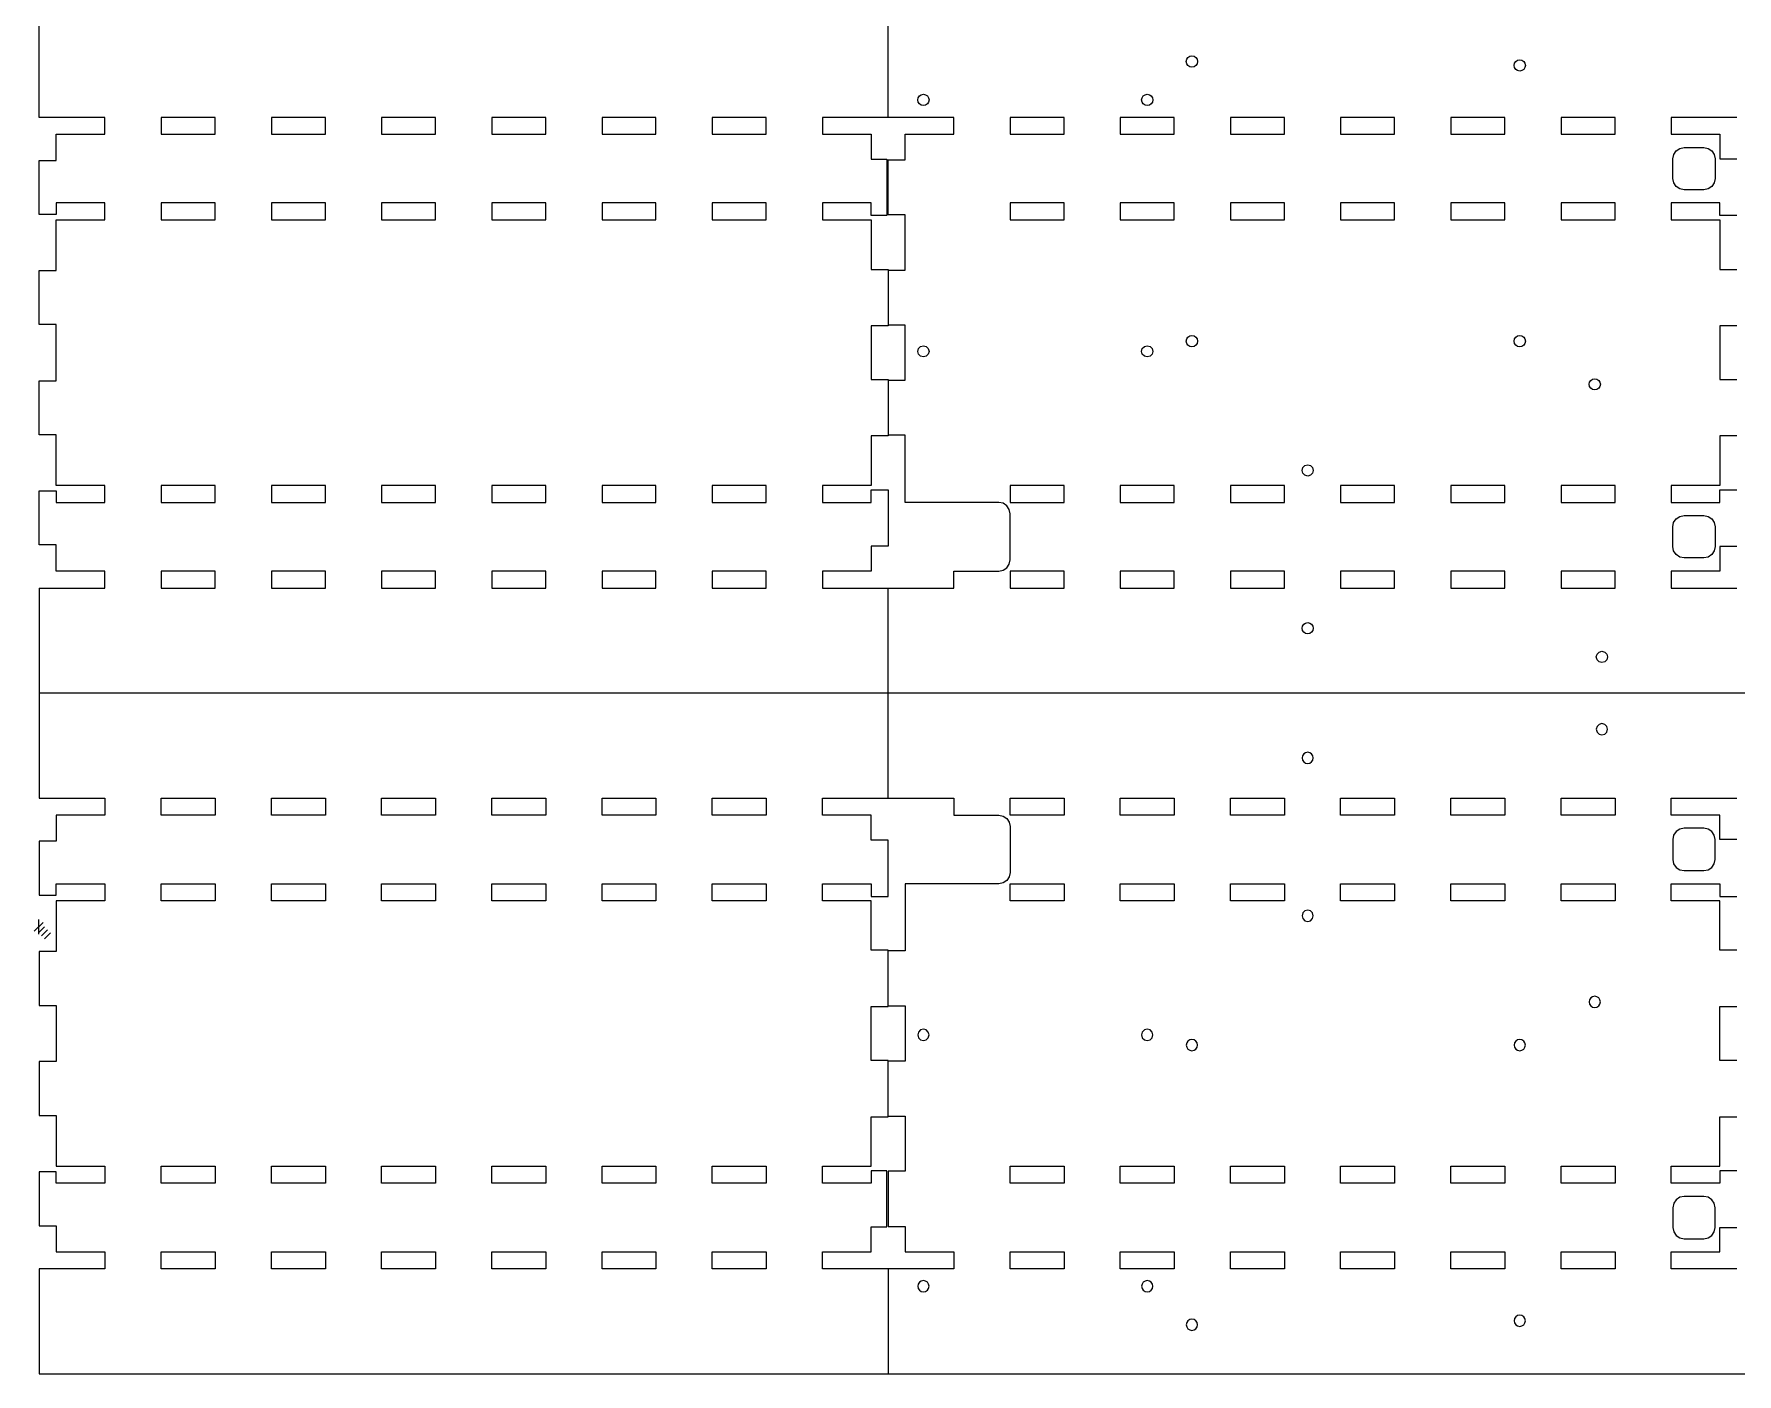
# Model space of a CAD drawing. Extents: x -1 to 935, y 218 to 700.
# Drawn here: x -0.8 to 300.5, y 217.9 to 455 of the extents above; entities that cross this region are included whole.
import ezdxf

# ---------------------------------------------------------------- set-up
doc = ezdxf.new("R2010")
doc.units = 0

msp = doc.modelspace()

# ---------------------------------------------------------------- linework, layer by layer
at = {"layer": 'Layer 1'}
for p, q in [((0, 298.323), (0, 295.677)), ((0.793749, 297.794), (-0.793749, 296.206)), ((1.05833, 297), (0, 295.94167)), ((1.5875, 296.471), (0.52917, 295.41267)), ((2.11666, 295.942), (1.05833, 294.88367))]:
    msp.add_line(p, q, dxfattribs=at)
at = {"layer": 'LAYER_1'}
for p, q in [((0.132353, 440.267), (0.132353, 477.468)), ((150.332, 440.266), (150.332, 477.468)), ((203.094, 450.155), (203.172625, 450.544547)), ((203.172625, 449.765875), (203.094, 450.155)), ((203.172625, 450.544547), (203.387, 450.862375)), ((203.387, 449.448), (203.172625, 449.765875)), ((203.387, 450.862375), (203.704875, 451.076516)), ((203.704875, 449.233625), (203.387, 449.448)), ((203.704875, 451.076516), (204.094, 451.155)), ((204.094, 449.155), (203.704875, 449.233625)), ((204.094, 451.155), (204.483547, 451.076516)), ((204.483547, 449.233625), (204.094, 449.155)), ((204.483547, 451.076516), (204.801375, 450.862375)), ((204.801375, 449.448), (204.483547, 449.233625)), ((204.801375, 450.862375), (205.015516, 450.544547)), ((205.015516, 449.765875), (204.801375, 449.448)), ((205.015516, 450.544547), (205.094, 450.155)), ((205.094, 450.155), (205.015516, 449.765875)), ((261.09, 449.455), (261.168625, 449.844547)), ((261.168625, 449.065875), (261.09, 449.455)), ((261.168625, 449.844547), (261.383, 450.162375)), ((261.383, 448.748), (261.168625, 449.065875)), ((261.383, 450.162375), (261.700875, 450.376516)), ((261.700875, 450.376516), (262.09, 450.455)), ((262.09, 450.455), (262.479125, 450.376516)), ((262.479125, 450.376516), (262.797, 450.162375)), ((262.797, 450.162375), (263.011375, 449.844547)), ((263.011375, 449.065875), (262.797, 448.748)), ((263.011375, 449.844547), (263.09, 449.455)), ((263.09, 449.455), (263.011375, 449.065875)), ((261.700875, 448.533625), (261.383, 448.748)), ((262.09, 448.455), (261.700875, 448.533625)), ((262.479125, 448.533625), (262.09, 448.455)), ((262.797, 448.748), (262.479125, 448.533625)), ((155.581, 443.356), (155.659141, 443.743859)), ((155.659141, 442.967578), (155.581, 443.356)), ((155.659141, 443.743859), (155.872375, 444.061125)), ((155.872375, 442.650125), (155.659141, 442.967578)), ((155.872375, 444.061125), (156.188922, 444.275828)), ((156.188922, 444.275828), (156.577, 444.356)), ((156.577, 444.356), (156.965078, 444.275828)), ((156.965078, 444.275828), (157.281625, 444.061125)), ((157.281625, 444.061125), (157.494859, 443.743859)), ((157.494859, 442.967578), (157.281625, 442.650125)), ((157.494859, 443.743859), (157.573, 443.356)), ((157.573, 443.356), (157.494859, 442.967578)), ((195.181, 443.356), (195.259141, 443.743859)), ((195.259141, 442.967578), (195.181, 443.356)), ((195.259141, 443.743859), (195.472375, 444.061125)), ((195.472375, 442.650125), (195.259141, 442.967578)), ((195.472375, 444.061125), (195.788922, 444.275828)), ((195.788922, 444.275828), (196.177, 444.356)), ((196.177, 444.356), (196.565078, 444.275828)), ((196.565078, 444.275828), (196.881625, 444.061125)), ((196.881625, 444.061125), (197.094859, 443.743859)), ((197.094859, 442.967578), (196.881625, 442.650125)), ((197.094859, 443.743859), (197.173, 443.356)), ((197.173, 443.356), (197.094859, 442.967578)), ((11.7573, 440.267), (0.132353, 440.267)), ((11.7573, 437.267), (11.7573, 440.267)), ((21.7073, 440.267), (21.7073, 437.267)), ((31.2573, 440.267), (21.7073, 440.267)), ((21.7073, 440.267), (21.7073, 440.267)), ((31.2573, 437.267), (31.2573, 440.267)), ((41.2073, 440.267), (41.2073, 437.267)), ((50.7572, 440.267), (41.2073, 440.267)), ((41.2073, 440.267), (41.2073, 440.267)), ((50.7572, 437.267), (50.7572, 440.267)), ((70.2572, 440.267), (60.7072, 440.267)), ((60.7072, 440.267), (60.7072, 437.267)), ((70.2572, 437.267), (70.2572, 440.267)), ((89.7571, 440.267), (80.2072, 440.267)), ((80.2072, 440.267), (80.2072, 437.267)), ((89.7571, 437.267), (89.7571, 440.267)), ((109.257, 440.267), (99.7071, 440.267)), ((99.7071, 440.267), (99.7071, 437.267)), ((109.257, 437.267), (109.257, 440.267)), ((128.757, 440.267), (119.207, 440.267)), ((119.207, 440.267), (119.207, 437.267)), ((128.757, 437.267), (128.757, 440.267)), ((161.957, 440.266), (138.707, 440.267)), ((138.707, 440.267), (138.707, 437.267)), ((156.188922, 442.435609), (155.872375, 442.650125)), ((156.577, 442.356), (156.188922, 442.435609)), ((156.965078, 442.435609), (156.577, 442.356)), ((157.281625, 442.650125), (156.965078, 442.435609)), ((161.957, 437.266), (161.957, 440.266)), ((181.457, 440.266), (171.907, 440.266)), ((171.907, 440.266), (171.907, 437.266)), ((181.457, 437.266), (181.457, 440.266)), ((200.957, 440.266), (191.407, 440.266)), ((191.407, 440.266), (191.407, 437.266)), ((195.788922, 442.435609), (195.472375, 442.650125)), ((196.177, 442.356), (195.788922, 442.435609)), ((196.565078, 442.435609), (196.177, 442.356)), ((196.881625, 442.650125), (196.565078, 442.435609)), ((200.957, 437.266), (200.957, 440.266)), ((220.457, 440.266), (210.907, 440.266)), ((210.907, 440.266), (210.907, 437.266)), ((220.457, 437.266), (220.457, 440.266)), ((230.407, 440.266), (230.407, 437.266)), ((239.957, 440.266), (230.407, 440.266)), ((230.407, 440.266), (230.407, 440.266)), ((239.957, 437.266), (239.957, 440.266)), ((249.907, 440.266), (249.907, 437.266)), ((259.457, 440.266), (249.907, 440.266)), ((249.907, 440.266), (249.907, 440.266)), ((259.457, 437.266), (259.457, 440.266)), ((278.957, 440.266), (269.407, 440.266)), ((269.407, 440.266), (269.407, 437.266)), ((278.957, 437.266), (278.957, 440.266)), ((300.531, 440.266), (288.907, 440.266)), ((288.907, 440.266), (288.907, 437.266)), ((3.13234, 432.642), (3.13234, 437.267)), ((3.13234, 437.267), (11.7573, 437.267)), ((21.7073, 437.267), (31.2573, 437.267)), ((41.2073, 437.267), (50.7572, 437.267)), ((60.7072, 437.267), (70.2572, 437.267)), ((60.7072, 437.267), (60.7072, 437.267)), ((80.2072, 437.267), (89.7571, 437.267)), ((89.7571, 437.267), (89.7571, 437.267)), ((99.7071, 437.267), (109.257, 437.267)), ((109.257, 437.267), (109.257, 437.267)), ((119.207, 437.267), (128.757, 437.267)), ((119.207, 437.267), (119.207, 437.267)), ((138.707, 437.267), (147.332, 437.267)), ((147.332, 437.267), (147.332, 432.842)), ((153.332, 432.741), (153.332, 437.266)), ((153.332, 437.266), (161.957, 437.266)), ((171.907, 437.266), (181.457, 437.266)), ((181.457, 437.266), (181.457, 437.266)), ((191.407, 437.266), (200.957, 437.266)), ((200.957, 437.266), (200.957, 437.266)), ((210.907, 437.266), (220.457, 437.266)), ((220.457, 437.266), (220.457, 437.266)), ((230.407, 437.266), (239.957, 437.266)), ((249.907, 437.266), (259.457, 437.266)), ((269.407, 437.266), (278.957, 437.266)), ((278.957, 437.266), (278.957, 437.266)), ((288.907, 437.266), (297.531, 437.266)), ((297.531, 437.266), (297.531, 432.941)), ((289.339094, 433.719672), (289.7675, 434.355375)), ((289.7675, 434.355375), (290.402906, 434.783891)), ((290.402906, 434.783891), (291.181, 434.941)), ((291.181, 434.941), (294.681, 434.941)), ((294.681, 434.941), (295.459672, 434.783891)), ((295.459672, 434.783891), (296.095375, 434.355375)), ((296.095375, 434.355375), (296.523891, 433.719672)), ((0.132353, 423.092), (0.132353, 432.642)), ((0.132353, 432.642), (3.13234, 432.642)), ((147.332, 432.842), (150.132, 432.842)), ((150.132, 432.842), (150.132, 422.892)), ((150.332, 422.991), (150.332, 432.741)), ((150.332, 432.741), (153.332, 432.741)), ((289.182, 432.941), (289.339094, 433.719672)), ((289.182, 429.441), (289.182, 432.941)), ((296.523891, 433.719672), (296.681, 432.941)), ((296.681, 432.941), (296.681, 429.441)), ((297.531, 432.941), (300.531, 432.941)), ((289.339094, 428.66275), (289.182, 429.441)), ((289.7675, 428.027), (289.339094, 428.66275)), ((290.402906, 427.59825), (289.7675, 428.027)), ((296.095375, 428.027), (295.459672, 427.59825)), ((296.523891, 428.66275), (296.095375, 428.027)), ((296.681, 429.441), (296.523891, 428.66275)), ((11.7573, 425.117), (3.13234, 425.117)), ((3.13234, 425.117), (3.13234, 423.092)), ((11.7573, 422.117), (11.7573, 425.117)), ((31.2573, 425.117), (21.7073, 425.117)), ((21.7073, 425.117), (21.7073, 422.117)), ((31.2573, 422.117), (31.2573, 425.117)), ((41.2073, 425.117), (41.2073, 422.117)), ((50.7572, 425.117), (41.2073, 425.117)), ((41.2073, 425.117), (41.2073, 425.117)), ((50.7572, 422.117), (50.7572, 425.117)), ((70.2572, 425.117), (60.7072, 425.117)), ((60.7072, 425.117), (60.7072, 422.117)), ((70.2572, 422.117), (70.2572, 425.117)), ((89.7571, 425.117), (80.2072, 425.117)), ((80.2072, 425.117), (80.2072, 422.117)), ((89.7571, 422.117), (89.7571, 425.117)), ((109.257, 425.117), (99.7071, 425.117)), ((99.7071, 425.117), (99.7071, 422.117)), ((109.257, 422.117), (109.257, 425.117)), ((119.207, 425.117), (119.207, 422.117)), ((128.757, 425.117), (119.207, 425.117)), ((119.207, 425.117), (119.207, 425.117)), ((128.757, 422.117), (128.757, 425.117)), ((147.332, 425.117), (138.707, 425.117)), ((138.707, 425.117), (138.707, 422.117)), ((147.332, 422.892), (147.332, 425.117)), ((181.457, 425.116), (171.907, 425.116)), ((171.907, 425.116), (171.907, 422.116)), ((181.457, 422.116), (181.457, 425.116)), ((181.457, 425.116), (181.457, 425.116)), ((191.407, 425.116), (191.407, 422.116)), ((200.957, 425.116), (191.407, 425.116)), ((191.407, 425.116), (191.407, 425.116)), ((200.957, 422.116), (200.957, 425.116)), ((220.457, 425.116), (210.907, 425.116)), ((210.907, 425.116), (210.907, 422.116)), ((220.457, 422.116), (220.457, 425.116)), ((220.457, 425.116), (220.457, 425.116)), ((239.957, 425.116), (230.407, 425.116)), ((230.407, 425.116), (230.407, 422.116)), ((239.957, 422.116), (239.957, 425.116)), ((259.457, 425.116), (249.907, 425.116)), ((249.907, 425.116), (249.907, 422.116)), ((259.457, 422.116), (259.457, 425.116)), ((278.957, 425.116), (269.407, 425.116)), ((269.407, 425.116), (269.407, 422.116)), ((278.957, 422.116), (278.957, 425.116)), ((297.531, 425.116), (288.907, 425.116)), ((288.907, 425.116), (288.907, 422.116)), ((291.181, 427.441), (290.402906, 427.59825)), ((294.681, 427.441), (291.181, 427.441)), ((295.459672, 427.59825), (294.681, 427.441)), ((297.531, 422.891), (297.531, 425.116)), ((3.13234, 423.092), (0.132353, 423.092)), ((3.13234, 413.142), (3.13234, 422.117)), ((3.13234, 422.117), (11.7573, 422.117)), ((21.7073, 422.117), (31.2573, 422.117)), ((21.7073, 422.117), (21.7073, 422.117)), ((41.2073, 422.117), (50.7572, 422.117)), ((60.7072, 422.117), (70.2572, 422.117)), ((60.7072, 422.117), (60.7072, 422.117)), ((80.2072, 422.117), (89.7571, 422.117)), ((89.7571, 422.117), (89.7571, 422.117)), ((99.7071, 422.117), (109.257, 422.117)), ((109.257, 422.117), (109.257, 422.117)), ((119.207, 422.117), (128.757, 422.117)), ((138.707, 422.117), (147.332, 422.117)), ((150.132, 422.892), (147.332, 422.892)), ((147.332, 422.117), (147.332, 413.342)), ((153.332, 422.991), (150.332, 422.991)), ((153.332, 413.241), (153.332, 422.991)), ((171.907, 422.116), (181.457, 422.116)), ((191.407, 422.116), (200.957, 422.116)), ((210.907, 422.116), (220.457, 422.116)), ((230.407, 422.116), (239.957, 422.116)), ((239.957, 422.116), (239.957, 422.116)), ((249.907, 422.116), (259.457, 422.116)), ((259.457, 422.116), (259.457, 422.116)), ((269.407, 422.116), (278.957, 422.116)), ((269.407, 422.116), (269.407, 422.116)), ((288.907, 422.116), (297.531, 422.116)), ((300.531, 422.891), (297.531, 422.891)), ((297.531, 422.116), (297.531, 413.341)), ((0.132353, 403.592), (0.132353, 413.142)), ((0.132353, 413.142), (3.13234, 413.142)), ((147.332, 413.342), (150.332, 413.342)), ((150.332, 413.342), (150.332, 403.392)), ((150.332, 413.241), (153.332, 413.241)), ((297.531, 413.341), (300.531, 413.341)), ((3.13234, 403.592), (0.132353, 403.592)), ((3.13234, 393.642), (3.13234, 403.592)), ((150.332, 403.392), (147.332, 403.392)), ((147.332, 403.392), (147.332, 393.842)), ((153.332, 403.492), (150.332, 403.492)), ((153.332, 393.742), (153.332, 403.492)), ((203.091, 400.656), (203.169469, 401.044562)), ((203.169469, 401.044562), (203.3835, 401.36225)), ((203.3835, 401.36225), (203.701031, 401.576812)), ((203.701031, 401.576812), (204.09, 401.656)), ((204.09, 401.656), (204.478969, 401.576812)), ((204.478969, 401.576812), (204.7965, 401.36225)), ((204.7965, 401.36225), (205.010531, 401.044562)), ((205.010531, 401.044562), (205.089, 400.656)), ((261.091, 400.656), (261.169469, 401.044562)), ((261.169469, 401.044562), (261.3835, 401.36225)), ((261.3835, 401.36225), (261.701031, 401.576812)), ((261.701031, 401.576812), (262.09, 401.656)), ((262.09, 401.656), (262.478969, 401.576812)), ((262.478969, 401.576812), (262.7965, 401.36225)), ((262.7965, 401.36225), (263.010531, 401.044562)), ((263.010531, 401.044562), (263.089, 400.656)), ((300.531, 403.392), (297.531, 403.392)), ((297.531, 403.392), (297.531, 393.842)), ((155.57675, 398.855625), (155.711, 399.356)), ((155.711, 398.356), (155.57675, 398.855625)), ((155.711, 399.356), (156.07725, 399.721875)), ((156.07725, 397.98975), (155.711, 398.356)), ((156.07725, 399.721875), (156.577, 399.856)), ((156.577, 397.856), (156.07725, 397.98975)), ((156.577, 399.856), (157.07675, 399.721875)), ((157.07675, 397.98975), (156.577, 397.856)), ((157.07675, 399.721875), (157.443, 399.356)), ((157.443, 398.356), (157.07675, 397.98975)), ((157.443, 399.356), (157.57725, 398.855625)), ((157.57725, 398.855625), (157.443, 398.356)), ((195.17275, 398.855625), (195.307, 399.356)), ((195.307, 398.356), (195.17275, 398.855625)), ((195.307, 399.356), (195.67325, 399.721875)), ((195.67325, 397.98975), (195.307, 398.356)), ((195.67325, 399.721875), (196.173, 399.856)), ((196.173, 397.856), (195.67325, 397.98975)), ((196.173, 399.856), (196.67275, 399.721875)), ((196.67275, 397.98975), (196.173, 397.856)), ((196.67275, 399.721875), (197.039, 399.356)), ((197.039, 398.356), (196.67275, 397.98975)), ((197.039, 399.356), (197.17325, 398.855625)), ((197.17325, 398.855625), (197.039, 398.356)), ((203.169469, 400.266875), (203.091, 400.656)), ((203.3835, 399.949), (203.169469, 400.266875)), ((203.701031, 399.734625), (203.3835, 399.949)), ((204.09, 399.656), (203.701031, 399.734625)), ((204.478969, 399.734625), (204.09, 399.656)), ((204.7965, 399.949), (204.478969, 399.734625)), ((205.010531, 400.266875), (204.7965, 399.949)), ((205.089, 400.656), (205.010531, 400.266875)), ((261.169469, 400.266875), (261.091, 400.656)), ((261.3835, 399.949), (261.169469, 400.266875)), ((261.701031, 399.734625), (261.3835, 399.949)), ((262.09, 399.656), (261.701031, 399.734625)), ((262.478969, 399.734625), (262.09, 399.656)), ((262.7965, 399.949), (262.478969, 399.734625)), ((263.010531, 400.266875), (262.7965, 399.949)), ((263.089, 400.656), (263.010531, 400.266875)), ((0.132353, 384.092), (0.132353, 393.642)), ((0.132353, 393.642), (3.13234, 393.642)), ((147.332, 393.842), (150.332, 393.842)), ((150.332, 393.842), (150.332, 383.892)), ((150.332, 393.742), (153.332, 393.742)), ((274.373, 393.017), (274.451469, 393.405562)), ((274.451469, 392.627875), (274.373, 393.017)), ((274.451469, 393.405562), (274.6655, 393.72325)), ((274.6655, 392.31), (274.451469, 392.627875)), ((274.6655, 393.72325), (274.983031, 393.937813)), ((274.983031, 392.095625), (274.6655, 392.31)), ((274.983031, 393.937813), (275.372, 394.017)), ((275.372, 392.017), (274.983031, 392.095625)), ((275.372, 394.017), (275.760969, 393.937813)), ((275.760969, 392.095625), (275.372, 392.017)), ((275.760969, 393.937813), (276.0785, 393.72325)), ((276.0785, 392.31), (275.760969, 392.095625)), ((276.0785, 393.72325), (276.292531, 393.405562)), ((276.292531, 392.627875), (276.0785, 392.31)), ((276.292531, 393.405562), (276.371, 393.017)), ((276.371, 393.017), (276.292531, 392.627875)), ((297.531, 393.842), (300.531, 393.842)), ((3.13234, 384.092), (0.132353, 384.092)), ((3.13234, 375.117), (3.13234, 384.092)), ((150.332, 383.892), (147.332, 383.892)), ((147.332, 383.892), (147.332, 375.117)), ((153.332, 383.992), (150.332, 383.992)), ((153.332, 372.117), (153.332, 383.992)), ((300.531, 383.892), (297.531, 383.892)), ((297.531, 383.892), (297.531, 375.117)), ((223.57175, 377.776625), (223.706, 378.277)), ((223.706, 377.277), (223.57175, 377.776625)), ((223.706, 378.277), (224.07225, 378.642875)), ((224.07225, 376.91075), (223.706, 377.277)), ((224.07225, 378.642875), (224.572, 378.777)), ((224.572, 376.777), (224.07225, 376.91075)), ((224.572, 378.777), (225.072125, 378.642875)), ((225.072125, 376.91075), (224.572, 376.777)), ((225.072125, 378.642875), (225.438, 378.277)), ((225.438, 377.277), (225.072125, 376.91075)), ((225.438, 378.277), (225.57225, 377.776625)), ((225.57225, 377.776625), (225.438, 377.277)), ((0.132353, 364.592), (0.132353, 374.142)), ((0.132353, 374.142), (3.13234, 374.142)), ((11.7573, 375.117), (3.13234, 375.117)), ((3.13234, 374.142), (3.13234, 372.117)), ((11.7573, 372.117), (11.7573, 375.117)), ((31.2573, 375.117), (21.7073, 375.117)), ((21.7073, 375.117), (21.7073, 372.117)), ((31.2573, 372.117), (31.2573, 375.117)), ((31.2573, 375.117), (31.2573, 375.117)), ((50.7572, 375.117), (41.2073, 375.117)), ((41.2073, 375.117), (41.2073, 372.117)), ((50.7572, 372.117), (50.7572, 375.117)), ((70.2572, 375.117), (60.7072, 375.117)), ((60.7072, 375.117), (60.7072, 372.117)), ((70.2572, 372.117), (70.2572, 375.117)), ((89.7571, 375.117), (80.2072, 375.117)), ((80.2072, 375.117), (80.2072, 372.117)), ((89.7571, 372.117), (89.7571, 375.117)), ((89.7571, 375.117), (89.7571, 375.117)), ((109.257, 375.117), (99.7071, 375.117)), ((99.7071, 375.117), (99.7071, 372.117)), ((109.257, 372.117), (109.257, 375.117)), ((128.757, 375.117), (119.207, 375.117)), ((119.207, 375.117), (119.207, 372.117)), ((128.757, 372.117), (128.757, 375.117)), ((128.757, 375.117), (128.757, 375.117)), ((147.332, 375.117), (138.707, 375.117)), ((138.707, 375.117), (138.707, 372.117)), ((147.332, 372.117), (147.332, 374.342)), ((147.332, 374.342), (150.332, 374.342)), ((150.332, 374.342), (150.332, 364.392)), ((171.907, 375.117), (171.907, 372.117)), ((181.457, 375.117), (171.907, 375.117)), ((171.907, 375.117), (171.907, 375.117)), ((181.457, 372.117), (181.457, 375.117)), ((200.957, 375.117), (191.407, 375.117)), ((191.407, 375.117), (191.407, 372.117)), ((200.957, 372.117), (200.957, 375.117)), ((220.457, 375.117), (210.907, 375.117)), ((210.907, 375.117), (210.907, 372.117)), ((220.457, 372.117), (220.457, 375.117)), ((220.457, 375.117), (220.457, 375.117)), ((239.957, 375.117), (230.407, 375.117)), ((230.407, 375.117), (230.407, 372.117)), ((239.957, 372.117), (239.957, 375.117)), ((259.457, 375.117), (249.907, 375.117)), ((249.907, 375.117), (249.907, 372.117)), ((259.457, 372.117), (259.457, 375.117)), ((259.457, 375.117), (259.457, 375.117)), ((278.957, 375.117), (269.407, 375.117)), ((269.407, 375.117), (269.407, 372.117)), ((278.957, 372.117), (278.957, 375.117)), ((297.531, 375.117), (288.907, 375.117)), ((288.907, 375.117), (288.907, 372.117)), ((297.531, 372.117), (297.531, 374.342)), ((297.531, 374.342), (300.531, 374.342)), ((3.13234, 372.117), (11.7573, 372.117)), ((21.7073, 372.117), (31.2573, 372.117)), ((41.2073, 372.117), (50.7572, 372.117)), ((41.2073, 372.117), (41.2073, 372.117)), ((60.7072, 372.117), (70.2572, 372.117)), ((60.7072, 372.117), (60.7072, 372.117)), ((80.2072, 372.117), (89.7571, 372.117)), ((99.7071, 372.117), (109.257, 372.117)), ((109.257, 372.117), (109.257, 372.117)), ((119.207, 372.117), (128.757, 372.117)), ((138.707, 372.117), (147.332, 372.117)), ((169.907, 372.117), (153.332, 372.117)), ((170.672125, 371.964625), (169.907, 372.117)), ((171.321, 371.531), (170.672125, 371.964625)), ((171.754625, 370.882125), (171.321, 371.531)), ((171.907, 370.117), (171.754625, 370.882125)), ((171.907, 372.117), (181.457, 372.117)), ((191.407, 372.117), (200.957, 372.117)), ((200.957, 372.117), (200.957, 372.117)), ((210.907, 372.117), (220.457, 372.117)), ((230.407, 372.117), (239.957, 372.117)), ((230.407, 372.117), (230.407, 372.117)), ((249.907, 372.117), (259.457, 372.117)), ((269.407, 372.117), (278.957, 372.117)), ((278.957, 372.117), (278.957, 372.117)), ((288.907, 372.117), (297.531, 372.117)), ((171.907, 361.967), (171.907, 370.117)), ((289.182, 367.792), (289.3335, 368.557125)), ((289.182, 364.292), (289.182, 367.792)), ((289.3335, 368.557125), (289.767, 369.206)), ((289.767, 369.206), (290.415875, 369.639625)), ((290.415875, 369.639625), (291.181, 369.792)), ((291.181, 369.792), (294.681, 369.792)), ((294.681, 369.792), (295.447, 369.639625)), ((295.447, 369.639625), (296.096, 369.206)), ((296.096, 369.206), (296.529125, 368.557125)), ((296.529125, 368.557125), (296.681, 367.792)), ((296.681, 367.792), (296.681, 364.292)), ((3.13234, 364.592), (0.132353, 364.592)), ((3.13234, 359.967), (3.13234, 364.592)), ((150.332, 364.392), (147.332, 364.392)), ((147.332, 364.392), (147.332, 359.967)), ((171.754625, 361.201), (171.907, 361.967)), ((289.3335, 363.526), (289.182, 364.292)), ((289.767, 362.877), (289.3335, 363.526)), ((290.415875, 362.443875), (289.767, 362.877)), ((291.181, 362.292), (290.415875, 362.443875)), ((294.681, 362.292), (291.181, 362.292)), ((295.447, 362.443875), (294.681, 362.292)), ((296.096, 362.877), (295.447, 362.443875)), ((296.529125, 363.526), (296.096, 362.877)), ((296.681, 364.292), (296.529125, 363.526)), ((300.531, 364.292), (297.531, 364.292)), ((297.531, 364.292), (297.531, 359.967)), ((11.7573, 359.967), (3.13234, 359.967)), ((11.7573, 356.967), (11.7573, 359.967)), ((31.2573, 359.967), (21.7073, 359.967)), ((21.7073, 359.967), (21.7073, 356.967)), ((31.2573, 356.967), (31.2573, 359.967)), ((41.2073, 359.967), (41.2073, 356.967)), ((50.7572, 359.967), (41.2073, 359.967)), ((41.2073, 359.967), (41.2073, 359.967)), ((50.7572, 356.967), (50.7572, 359.967)), ((70.2572, 359.967), (60.7072, 359.967)), ((60.7072, 359.967), (60.7072, 356.967)), ((70.2572, 356.967), (70.2572, 359.967)), ((89.7571, 359.967), (80.2072, 359.967)), ((80.2072, 359.967), (80.2072, 356.967)), ((89.7571, 356.967), (89.7571, 359.967)), ((89.7571, 359.967), (89.7571, 359.967)), ((109.257, 359.967), (99.7071, 359.967)), ((99.7071, 359.967), (99.7071, 356.967)), ((109.257, 356.967), (109.257, 359.967)), ((109.257, 359.967), (109.257, 359.967)), ((119.207, 359.967), (119.207, 356.967)), ((128.757, 359.967), (119.207, 359.967)), ((119.207, 359.967), (119.207, 359.967)), ((128.757, 356.967), (128.757, 359.967)), ((147.332, 359.967), (138.707, 359.967)), ((138.707, 359.967), (138.707, 356.967)), ((161.957, 356.967), (161.957, 359.967)), ((161.957, 359.967), (169.907, 359.967)), ((169.907, 359.967), (170.672125, 360.118875)), ((170.672125, 360.118875), (171.321, 360.552)), ((171.321, 360.552), (171.754625, 361.201)), ((171.907, 359.967), (171.907, 356.967)), ((181.457, 359.967), (171.907, 359.967)), ((171.907, 359.967), (171.907, 359.967)), ((181.457, 356.967), (181.457, 359.967)), ((200.957, 359.967), (191.407, 359.967)), ((191.407, 359.967), (191.407, 356.967)), ((200.957, 356.967), (200.957, 359.967)), ((220.457, 359.967), (210.907, 359.967)), ((210.907, 359.967), (210.907, 356.967)), ((220.457, 356.967), (220.457, 359.967)), ((230.407, 359.967), (230.407, 356.967)), ((239.957, 359.967), (230.407, 359.967)), ((230.407, 359.967), (230.407, 359.967)), ((239.957, 356.967), (239.957, 359.967)), ((259.457, 359.967), (249.907, 359.967)), ((249.907, 359.967), (249.907, 356.967)), ((259.457, 356.967), (259.457, 359.967)), ((278.957, 359.967), (269.407, 359.967)), ((269.407, 359.967), (269.407, 356.967)), ((278.957, 356.967), (278.957, 359.967)), ((297.531, 359.967), (288.907, 359.967)), ((288.907, 359.967), (288.907, 356.967)), ((0.132353, 356.967), (0.132353, 319.768)), ((0.132353, 356.967), (11.7573, 356.967)), ((21.7073, 356.967), (31.2573, 356.967)), ((21.7073, 356.967), (21.7073, 356.967)), ((41.2073, 356.967), (50.7572, 356.967)), ((60.7072, 356.967), (70.2572, 356.967)), ((60.7072, 356.967), (60.7072, 356.967)), ((80.2072, 356.967), (89.7571, 356.967)), ((99.7071, 356.967), (109.257, 356.967)), ((119.207, 356.967), (128.757, 356.967)), ((138.707, 356.967), (161.957, 356.967)), ((150.332, 319.768), (150.332, 356.967)), ((171.907, 356.967), (181.457, 356.967)), ((191.407, 356.967), (200.957, 356.967)), ((191.407, 356.967), (191.407, 356.967)), ((210.907, 356.967), (220.457, 356.967)), ((220.457, 356.967), (220.457, 356.967)), ((230.407, 356.967), (239.957, 356.967)), ((249.907, 356.967), (259.457, 356.967)), ((249.907, 356.967), (249.907, 356.967)), ((269.407, 356.967), (278.957, 356.967)), ((278.957, 356.967), (278.957, 356.967)), ((288.907, 356.967), (300.531, 356.967)), ((223.574, 349.837), (223.652469, 350.226125)), ((223.652469, 349.448438), (223.574, 349.837)), ((223.652469, 350.226125), (223.8665, 350.544)), ((223.8665, 350.544), (224.184031, 350.758375)), ((224.184031, 350.758375), (224.573, 350.837)), ((224.573, 350.837), (224.961391, 350.758375)), ((224.961391, 350.758375), (225.278625, 350.544)), ((225.278625, 350.544), (225.492547, 350.226125)), ((225.492547, 350.226125), (225.571, 349.837)), ((225.571, 349.837), (225.492547, 349.448438)), ((223.8665, 349.13075), (223.652469, 349.448438)), ((224.184031, 348.916187), (223.8665, 349.13075)), ((224.573, 348.837), (224.184031, 348.916187)), ((224.961391, 348.916187), (224.573, 348.837)), ((225.278625, 349.13075), (224.961391, 348.916187)), ((225.492547, 349.448438), (225.278625, 349.13075)), ((275.64175, 344.764375), (275.776, 345.264)), ((275.776, 344.264), (275.64175, 344.764375)), ((275.776, 345.264), (276.1415, 345.63025)), ((276.1415, 343.898125), (275.776, 344.264)), ((276.1415, 345.63025), (276.642, 345.764)), ((276.642, 343.764), (276.1415, 343.898125)), ((276.642, 345.764), (277.14175, 345.63025)), ((277.14175, 343.898125), (276.642, 343.764)), ((277.14175, 345.63025), (277.508, 345.264)), ((277.508, 344.264), (277.14175, 343.898125)), ((277.508, 345.264), (277.6415, 344.764375)), ((277.6415, 344.764375), (277.508, 344.264)), ((314.851, 338.367), (0.132353, 338.368)), ((275.776, 332.47), (275.64175, 331.969625)), ((275.64175, 331.969625), (275.776, 331.47)), ((276.1415, 332.835875), (275.776, 332.47)), ((275.776, 331.47), (276.1415, 331.10375)), ((276.642, 332.97), (276.1415, 332.835875)), ((277.14175, 332.835875), (276.642, 332.97)), ((277.508, 332.47), (277.14175, 332.835875)), ((277.14175, 331.10375), (277.508, 331.47)), ((277.6415, 331.969625), (277.508, 332.47)), ((277.508, 331.47), (277.6415, 331.969625)), ((276.1415, 331.10375), (276.642, 330.97)), ((276.642, 330.97), (277.14175, 331.10375)), ((223.652469, 327.285562), (223.574, 326.897)), ((223.574, 326.897), (223.652469, 326.507875)), ((223.8665, 327.60325), (223.652469, 327.285562)), ((223.652469, 326.507875), (223.8665, 326.19)), ((224.184031, 327.817813), (223.8665, 327.60325)), ((223.8665, 326.19), (224.184031, 325.975625)), ((224.573, 327.897), (224.184031, 327.817813)), ((224.184031, 325.975625), (224.573, 325.897)), ((224.961391, 327.817813), (224.573, 327.897)), ((224.573, 325.897), (224.961391, 325.975625)), ((225.278625, 327.60325), (224.961391, 327.817813)), ((224.961391, 325.975625), (225.278625, 326.19)), ((225.492547, 327.285562), (225.278625, 327.60325)), ((225.278625, 326.19), (225.492547, 326.507875)), ((225.571, 326.897), (225.492547, 327.285562)), ((225.492547, 326.507875), (225.571, 326.897)), ((0.132353, 319.768), (11.7573, 319.768)), ((11.7573, 319.768), (11.7573, 316.768)), ((21.7073, 319.768), (31.2573, 319.768)), ((21.7073, 316.768), (21.7073, 319.768)), ((21.7073, 319.768), (21.7073, 319.768)), ((31.2573, 319.768), (31.2573, 316.768)), ((41.2073, 316.768), (41.2073, 319.768)), ((41.2073, 319.768), (50.7572, 319.768)), ((50.7572, 319.768), (50.7572, 316.768)), ((60.7072, 319.768), (70.2572, 319.768)), ((60.7072, 316.768), (60.7072, 319.768)), ((60.7072, 319.768), (60.7072, 319.768)), ((70.2572, 319.768), (70.2572, 316.768)), ((80.2072, 316.768), (80.2072, 319.768)), ((80.2072, 319.768), (89.7571, 319.768)), ((89.7571, 319.768), (89.7571, 316.768)), ((99.7071, 316.768), (99.7071, 319.768)), ((99.7071, 319.768), (109.257, 319.768)), ((109.257, 319.768), (109.257, 316.768)), ((119.207, 316.768), (119.207, 319.768)), ((119.207, 319.768), (128.757, 319.768)), ((128.757, 319.768), (128.757, 316.768)), ((138.707, 316.768), (138.707, 319.768)), ((138.707, 319.768), (161.957, 319.767)), ((161.957, 319.767), (161.957, 316.767)), ((171.907, 316.767), (171.907, 319.767)), ((171.907, 319.767), (181.457, 319.767)), ((181.457, 319.767), (181.457, 316.767)), ((191.407, 319.767), (200.957, 319.767)), ((191.407, 316.767), (191.407, 319.767)), ((191.407, 319.767), (191.407, 319.767)), ((200.957, 319.767), (200.957, 316.767)), ((210.907, 316.767), (210.907, 319.767)), ((210.907, 319.767), (220.457, 319.767)), ((220.457, 319.767), (220.457, 316.767)), ((220.457, 319.767), (220.457, 319.767)), ((230.407, 316.767), (230.407, 319.767)), ((230.407, 319.767), (239.957, 319.767)), ((239.957, 319.767), (239.957, 316.767)), ((249.907, 319.767), (259.457, 319.767)), ((249.907, 316.767), (249.907, 319.767)), ((249.907, 319.767), (249.907, 319.767)), ((259.457, 319.767), (259.457, 316.767)), ((269.407, 316.767), (269.407, 319.767)), ((269.407, 319.767), (278.957, 319.767)), ((278.957, 319.767), (278.957, 316.767)), ((278.957, 319.767), (278.957, 319.767)), ((288.907, 316.767), (288.907, 319.767)), ((288.907, 319.767), (300.531, 319.767)), ((11.7573, 316.768), (3.13234, 316.768)), ((3.13234, 316.768), (3.13234, 312.143)), ((31.2573, 316.768), (21.7073, 316.768)), ((50.7572, 316.768), (41.2073, 316.768)), ((41.2073, 316.768), (41.2073, 316.768)), ((70.2572, 316.768), (60.7072, 316.768)), ((89.7571, 316.768), (80.2072, 316.768)), ((89.7571, 316.768), (89.7571, 316.768)), ((109.257, 316.768), (99.7071, 316.768)), ((109.257, 316.768), (109.257, 316.768)), ((128.757, 316.768), (119.207, 316.768)), ((119.207, 316.768), (119.207, 316.768)), ((147.332, 316.768), (138.707, 316.768)), ((147.332, 312.343), (147.332, 316.768)), ((161.957, 316.767), (169.907, 316.767)), ((169.907, 316.767), (170.672125, 316.615125)), ((170.672125, 316.615125), (171.321, 316.182)), ((181.457, 316.767), (171.907, 316.767)), ((171.907, 316.767), (171.907, 316.767)), ((200.957, 316.767), (191.407, 316.767)), ((220.457, 316.767), (210.907, 316.767)), ((239.957, 316.767), (230.407, 316.767)), ((230.407, 316.767), (230.407, 316.767)), ((259.457, 316.767), (249.907, 316.767)), ((278.957, 316.767), (269.407, 316.767)), ((297.531, 316.767), (288.907, 316.767)), ((297.531, 312.442), (297.531, 316.767)), ((171.321, 316.182), (171.754625, 315.532625)), ((171.754625, 315.532625), (171.907, 314.767)), ((171.907, 314.767), (171.907, 306.617)), ((289.767, 313.857), (289.3335, 313.207625)), ((290.415875, 314.290125), (289.767, 313.857)), ((291.181, 314.442), (290.415875, 314.290125)), ((294.681, 314.442), (291.181, 314.442)), ((295.447, 314.290125), (294.681, 314.442)), ((296.096, 313.857), (295.447, 314.290125)), ((296.529125, 313.207625), (296.096, 313.857)), ((3.13234, 312.143), (0.132353, 312.143)), ((0.132353, 312.143), (0.132353, 302.593)), ((150.332, 312.343), (147.332, 312.343)), ((150.332, 302.393), (150.332, 312.343)), ((289.3335, 313.207625), (289.182, 312.442)), ((289.182, 312.442), (289.182, 308.942)), ((296.681, 312.442), (296.529125, 313.207625)), ((296.681, 308.942), (296.681, 312.442)), ((300.531, 312.442), (297.531, 312.442)), ((289.182, 308.942), (289.3335, 308.176875)), ((289.3335, 308.176875), (289.767, 307.528)), ((289.767, 307.528), (290.415875, 307.094375)), ((295.447, 307.094375), (296.096, 307.528)), ((296.096, 307.528), (296.529125, 308.176875)), ((296.529125, 308.176875), (296.681, 308.942)), ((3.13234, 302.593), (3.13234, 304.618)), ((3.13234, 304.618), (11.7573, 304.618)), ((11.7573, 304.618), (11.7573, 301.618)), ((21.7073, 301.618), (21.7073, 304.618)), ((21.7073, 304.618), (31.2573, 304.618)), ((31.2573, 304.618), (31.2573, 301.618)), ((41.2073, 304.618), (50.7572, 304.618)), ((41.2073, 301.618), (41.2073, 304.618)), ((41.2073, 304.618), (41.2073, 304.618)), ((50.7572, 304.618), (50.7572, 301.618)), ((60.7072, 304.618), (70.2572, 304.618)), ((60.7072, 301.618), (60.7072, 304.618)), ((60.7072, 304.618), (60.7072, 304.618)), ((70.2572, 304.618), (70.2572, 301.618)), ((80.2072, 301.618), (80.2072, 304.618)), ((80.2072, 304.618), (89.7571, 304.618)), ((89.7571, 304.618), (89.7571, 301.618)), ((99.7071, 301.618), (99.7071, 304.618)), ((99.7071, 304.618), (109.257, 304.618)), ((109.257, 304.618), (109.257, 301.618)), ((109.257, 304.618), (109.257, 304.618)), ((119.207, 301.618), (119.207, 304.618)), ((119.207, 304.618), (128.757, 304.618)), ((128.757, 304.618), (128.757, 301.618)), ((138.707, 301.618), (138.707, 304.618)), ((138.707, 304.618), (147.332, 304.618)), ((147.332, 304.618), (147.332, 302.393)), ((169.907, 304.617), (153.332, 304.617)), ((153.332, 304.617), (153.332, 292.742)), ((170.672125, 304.769375), (169.907, 304.617)), ((171.321, 305.203), (170.672125, 304.769375)), ((171.754625, 305.851875), (171.321, 305.203)), ((171.907, 306.617), (171.754625, 305.851875)), ((171.907, 301.617), (171.907, 304.617)), ((171.907, 304.617), (181.457, 304.617)), ((181.457, 304.617), (181.457, 301.617)), ((191.407, 301.617), (191.407, 304.617)), ((191.407, 304.617), (200.957, 304.617)), ((200.957, 304.617), (200.957, 301.617)), ((200.957, 304.617), (200.957, 304.617)), ((210.907, 301.617), (210.907, 304.617)), ((210.907, 304.617), (220.457, 304.617)), ((220.457, 304.617), (220.457, 301.617)), ((230.407, 304.617), (239.957, 304.617)), ((230.407, 301.617), (230.407, 304.617)), ((230.407, 304.617), (230.407, 304.617)), ((239.957, 304.617), (239.957, 301.617)), ((249.907, 301.617), (249.907, 304.617)), ((249.907, 304.617), (259.457, 304.617)), ((259.457, 304.617), (259.457, 301.617)), ((269.407, 301.617), (269.407, 304.617)), ((269.407, 304.617), (278.957, 304.617)), ((278.957, 304.617), (278.957, 301.617)), ((278.957, 304.617), (278.957, 304.617)), ((288.907, 301.617), (288.907, 304.617)), ((288.907, 304.617), (297.531, 304.617)), ((290.415875, 307.094375), (291.181, 306.942)), ((291.181, 306.942), (294.681, 306.942)), ((294.681, 306.942), (295.447, 307.094375)), ((297.531, 304.617), (297.531, 302.392)), ((0.132353, 302.593), (3.13234, 302.593)), ((11.7573, 301.618), (3.13234, 301.618)), ((3.13234, 301.618), (3.13234, 292.643)), ((31.2573, 301.618), (21.7073, 301.618)), ((31.2573, 301.618), (31.2573, 301.618)), ((50.7572, 301.618), (41.2073, 301.618)), ((70.2572, 301.618), (60.7072, 301.618)), ((89.7571, 301.618), (80.2072, 301.618)), ((89.7571, 301.618), (89.7571, 301.618)), ((109.257, 301.618), (99.7071, 301.618)), ((128.757, 301.618), (119.207, 301.618)), ((128.757, 301.618), (128.757, 301.618)), ((147.332, 301.618), (138.707, 301.618)), ((147.332, 302.393), (150.332, 302.393)), ((147.332, 292.843), (147.332, 301.618)), ((181.457, 301.617), (171.907, 301.617)), ((171.907, 301.617), (171.907, 301.617)), ((200.957, 301.617), (191.407, 301.617)), ((220.457, 301.617), (210.907, 301.617)), ((220.457, 301.617), (220.457, 301.617)), ((239.957, 301.617), (230.407, 301.617)), ((259.457, 301.617), (249.907, 301.617)), ((259.457, 301.617), (259.457, 301.617)), ((278.957, 301.617), (269.407, 301.617)), ((297.531, 301.617), (288.907, 301.617)), ((297.531, 302.392), (300.531, 302.392)), ((297.531, 292.842), (297.531, 301.617)), ((223.706, 299.457), (223.57175, 298.957)), ((223.57175, 298.957), (223.706, 298.457)), ((224.07225, 299.822875), (223.706, 299.457)), ((223.706, 298.457), (224.07225, 298.091125)), ((224.572, 299.957), (224.07225, 299.822875)), ((225.072125, 299.822875), (224.572, 299.957)), ((225.438, 299.457), (225.072125, 299.822875)), ((225.072125, 298.091125), (225.438, 298.457)), ((225.57225, 298.957), (225.438, 299.457)), ((225.438, 298.457), (225.57225, 298.957)), ((224.07225, 298.091125), (224.572, 297.957)), ((224.572, 297.957), (225.072125, 298.091125)), ((3.13234, 292.643), (0.132353, 292.643)), ((0.132353, 292.643), (0.132353, 283.093)), ((150.332, 292.843), (147.332, 292.843)), ((150.332, 282.893), (150.332, 292.843)), ((153.332, 292.742), (150.332, 292.742)), ((300.531, 292.842), (297.531, 292.842)), ((274.451469, 284.106125), (274.373, 283.717)), ((274.373, 283.717), (274.451469, 283.328016)), ((274.6655, 284.424), (274.451469, 284.106125)), ((274.451469, 283.328016), (274.6655, 283.010375)), ((274.983031, 284.638375), (274.6655, 284.424)), ((275.372, 284.717), (274.983031, 284.638375)), ((275.760969, 284.638375), (275.372, 284.717)), ((276.0785, 284.424), (275.760969, 284.638375)), ((276.292531, 284.106125), (276.0785, 284.424)), ((276.0785, 283.010375), (276.292531, 283.328016)), ((276.371, 283.717), (276.292531, 284.106125)), ((276.292531, 283.328016), (276.371, 283.717)), ((0.132353, 283.093), (3.13234, 283.093)), ((3.13234, 283.093), (3.13234, 273.143)), ((147.332, 273.343), (147.332, 282.893)), ((147.332, 282.893), (150.332, 282.893)), ((150.332, 282.992), (153.332, 282.992)), ((153.332, 282.992), (153.332, 273.242)), ((274.6655, 283.010375), (274.983031, 282.796047)), ((274.983031, 282.796047), (275.372, 282.717)), ((275.372, 282.717), (275.760969, 282.796047)), ((275.760969, 282.796047), (276.0785, 283.010375)), ((297.531, 273.342), (297.531, 282.892)), ((297.531, 282.892), (300.531, 282.892)), ((155.711, 278.378), (155.57675, 277.878375)), ((155.57675, 277.878375), (155.711, 277.378)), ((156.07725, 278.74425), (155.711, 278.378)), ((155.711, 277.378), (156.07725, 277.012125)), ((156.577, 278.878), (156.07725, 278.74425)), ((157.07675, 278.74425), (156.577, 278.878)), ((157.443, 278.378), (157.07675, 278.74425)), ((157.07675, 277.012125), (157.443, 277.378)), ((157.57725, 277.878375), (157.443, 278.378)), ((157.443, 277.378), (157.57725, 277.878375)), ((195.307, 278.378), (195.17275, 277.878375)), ((195.17275, 277.878375), (195.307, 277.378)), ((195.67325, 278.74425), (195.307, 278.378)), ((195.307, 277.378), (195.67325, 277.012125)), ((196.173, 278.878), (195.67325, 278.74425)), ((196.67275, 278.74425), (196.173, 278.878)), ((197.039, 278.378), (196.67275, 278.74425)), ((196.67275, 277.012125), (197.039, 277.378)), ((197.17325, 277.878375), (197.039, 278.378)), ((197.039, 277.378), (197.17325, 277.878375)), ((156.07725, 277.012125), (156.577, 276.878)), ((156.577, 276.878), (157.07675, 277.012125)), ((195.67325, 277.012125), (196.173, 276.878)), ((196.173, 276.878), (196.67275, 277.012125)), ((203.169469, 276.467125), (203.091, 276.078)), ((203.091, 276.078), (203.169469, 275.689438)), ((203.3835, 276.785), (203.169469, 276.467125)), ((203.169469, 275.689438), (203.3835, 275.37175)), ((203.701031, 276.999375), (203.3835, 276.785)), ((203.3835, 275.37175), (203.701031, 275.157187)), ((204.09, 277.078), (203.701031, 276.999375)), ((203.701031, 275.157187), (204.09, 275.078)), ((204.478969, 276.999375), (204.09, 277.078)), ((204.09, 275.078), (204.478969, 275.157187)), ((204.7965, 276.785), (204.478969, 276.999375)), ((204.478969, 275.157187), (204.7965, 275.37175)), ((205.010531, 276.467125), (204.7965, 276.785)), ((204.7965, 275.37175), (205.010531, 275.689438)), ((205.089, 276.078), (205.010531, 276.467125)), ((205.010531, 275.689438), (205.089, 276.078)), ((261.169469, 276.467125), (261.091, 276.078)), ((261.091, 276.078), (261.169469, 275.689438)), ((261.3835, 276.785), (261.169469, 276.467125)), ((261.169469, 275.689438), (261.3835, 275.37175)), ((261.701031, 276.999375), (261.3835, 276.785)), ((261.3835, 275.37175), (261.701031, 275.157187)), ((262.09, 277.078), (261.701031, 276.999375)), ((261.701031, 275.157187), (262.09, 275.078)), ((262.478969, 276.999375), (262.09, 277.078)), ((262.09, 275.078), (262.478969, 275.157187)), ((262.7965, 276.785), (262.478969, 276.999375)), ((262.478969, 275.157187), (262.7965, 275.37175)), ((263.010531, 276.467125), (262.7965, 276.785)), ((262.7965, 275.37175), (263.010531, 275.689438)), ((263.089, 276.078), (263.010531, 276.467125)), ((263.010531, 275.689438), (263.089, 276.078)), ((3.13234, 273.143), (0.132353, 273.143)), ((0.132353, 273.143), (0.132353, 263.593)), ((150.332, 273.343), (147.332, 273.343)), ((150.332, 263.393), (150.332, 273.343)), ((153.332, 273.242), (150.332, 273.242)), ((300.531, 273.342), (297.531, 273.342)), ((0.132353, 263.593), (3.13234, 263.593)), ((3.13234, 263.593), (3.13234, 254.618)), ((147.332, 254.618), (147.332, 263.393)), ((147.332, 263.393), (150.332, 263.393)), ((150.332, 263.492), (153.332, 263.492)), ((153.332, 263.492), (153.332, 253.742)), ((297.531, 254.617), (297.531, 263.392)), ((297.531, 263.392), (300.531, 263.392)), ((3.13234, 253.643), (0.132353, 253.643)), ((0.132353, 253.643), (0.132353, 244.093)), ((3.13234, 254.618), (11.7573, 254.618)), ((3.13234, 251.618), (3.13234, 253.643)), ((11.7573, 254.618), (11.7573, 251.618)), ((21.7073, 254.618), (31.2573, 254.618)), ((21.7073, 251.618), (21.7073, 254.618)), ((21.7073, 254.618), (21.7073, 254.618)), ((31.2573, 254.618), (31.2573, 251.618)), ((41.2073, 251.618), (41.2073, 254.618)), ((41.2073, 254.618), (50.7572, 254.618)), ((50.7572, 254.618), (50.7572, 251.618)), ((60.7072, 254.618), (70.2572, 254.618)), ((60.7072, 251.618), (60.7072, 254.618)), ((60.7072, 254.618), (60.7072, 254.618)), ((70.2572, 254.618), (70.2572, 251.618)), ((80.2072, 251.618), (80.2072, 254.618)), ((80.2072, 254.618), (89.7571, 254.618)), ((89.7571, 254.618), (89.7571, 251.618)), ((89.7571, 254.618), (89.7571, 254.618)), ((99.7071, 251.618), (99.7071, 254.618)), ((99.7071, 254.618), (109.257, 254.618)), ((109.257, 254.618), (109.257, 251.618)), ((109.257, 254.618), (109.257, 254.618)), ((119.207, 251.618), (119.207, 254.618)), ((119.207, 254.618), (128.757, 254.618)), ((128.757, 254.618), (128.757, 251.618)), ((138.707, 251.618), (138.707, 254.618)), ((138.707, 254.618), (147.332, 254.618)), ((150.132, 253.843), (147.332, 253.843)), ((147.332, 253.843), (147.332, 251.618)), ((150.132, 243.893), (150.132, 253.843)), ((153.332, 253.742), (150.332, 253.742)), ((150.332, 253.742), (150.332, 243.992)), ((171.907, 251.617), (171.907, 254.617)), ((171.907, 254.617), (181.457, 254.617)), ((181.457, 254.617), (181.457, 251.617)), ((191.407, 251.617), (191.407, 254.617)), ((191.407, 254.617), (200.957, 254.617)), ((200.957, 254.617), (200.957, 251.617)), ((210.907, 251.617), (210.907, 254.617)), ((210.907, 254.617), (220.457, 254.617)), ((220.457, 254.617), (220.457, 251.617)), ((230.407, 251.617), (230.407, 254.617)), ((230.407, 254.617), (239.957, 254.617)), ((239.957, 254.617), (239.957, 251.617)), ((239.957, 254.617), (239.957, 254.617)), ((249.907, 251.617), (249.907, 254.617)), ((249.907, 254.617), (259.457, 254.617)), ((259.457, 254.617), (259.457, 251.617)), ((259.457, 254.617), (259.457, 254.617)), ((269.407, 254.617), (278.957, 254.617)), ((269.407, 251.617), (269.407, 254.617)), ((269.407, 254.617), (269.407, 254.617)), ((278.957, 254.617), (278.957, 251.617)), ((288.907, 251.617), (288.907, 254.617)), ((288.907, 254.617), (297.531, 254.617)), ((300.531, 253.842), (297.531, 253.842)), ((297.531, 253.842), (297.531, 251.617)), ((11.7573, 251.618), (3.13234, 251.618)), ((31.2573, 251.618), (21.7073, 251.618)), ((50.7572, 251.618), (41.2073, 251.618)), ((41.2073, 251.618), (41.2073, 251.618)), ((70.2572, 251.618), (60.7072, 251.618)), ((89.7571, 251.618), (80.2072, 251.618)), ((109.257, 251.618), (99.7071, 251.618)), ((128.757, 251.618), (119.207, 251.618)), ((119.207, 251.618), (119.207, 251.618)), ((147.332, 251.618), (138.707, 251.618)), ((181.457, 251.617), (171.907, 251.617)), ((181.457, 251.617), (181.457, 251.617)), ((200.957, 251.617), (191.407, 251.617)), ((191.407, 251.617), (191.407, 251.617)), ((220.457, 251.617), (210.907, 251.617)), ((220.457, 251.617), (220.457, 251.617)), ((239.957, 251.617), (230.407, 251.617)), ((259.457, 251.617), (249.907, 251.617)), ((278.957, 251.617), (269.407, 251.617)), ((297.531, 251.617), (288.907, 251.617)), ((289.339094, 248.070672), (289.182, 247.292)), ((289.182, 247.292), (289.182, 243.792)), ((289.7675, 248.706375), (289.339094, 248.070672)), ((290.402906, 249.134891), (289.7675, 248.706375)), ((291.181, 249.292), (290.402906, 249.134891)), ((294.681, 249.292), (291.181, 249.292)), ((295.459672, 249.134891), (294.681, 249.292)), ((296.095375, 248.706375), (295.459672, 249.134891)), ((296.523891, 248.070672), (296.095375, 248.706375)), ((296.681, 247.292), (296.523891, 248.070672)), ((296.681, 243.792), (296.681, 247.292)), ((0.132353, 244.093), (3.13234, 244.093)), ((3.13234, 244.093), (3.13234, 239.468)), ((147.332, 239.468), (147.332, 243.893)), ((147.332, 243.893), (150.132, 243.893)), ((150.332, 243.992), (153.332, 243.992)), ((153.332, 243.992), (153.332, 239.467)), ((289.182, 243.792), (289.339094, 243.01375)), ((289.339094, 243.01375), (289.7675, 242.378)), ((289.7675, 242.378), (290.402906, 241.94925)), ((290.402906, 241.94925), (291.181, 241.792)), ((291.181, 241.792), (294.681, 241.792)), ((294.681, 241.792), (295.459672, 241.94925)), ((295.459672, 241.94925), (296.095375, 242.378)), ((296.095375, 242.378), (296.523891, 243.01375)), ((296.523891, 243.01375), (296.681, 243.792)), ((297.531, 239.467), (297.531, 243.792)), ((297.531, 243.792), (300.531, 243.792)), ((3.13234, 239.468), (11.7573, 239.468)), ((11.7573, 239.468), (11.7573, 236.468)), ((21.7073, 236.468), (21.7073, 239.468)), ((21.7073, 239.468), (31.2573, 239.468)), ((31.2573, 239.468), (31.2573, 236.468)), ((41.2073, 236.468), (41.2073, 239.468)), ((41.2073, 239.468), (50.7572, 239.468)), ((50.7572, 239.468), (50.7572, 236.468)), ((60.7072, 239.468), (70.2572, 239.468)), ((60.7072, 236.468), (60.7072, 239.468)), ((60.7072, 239.468), (60.7072, 239.468)), ((70.2572, 239.468), (70.2572, 236.468)), ((80.2072, 236.468), (80.2072, 239.468)), ((80.2072, 239.468), (89.7571, 239.468)), ((89.7571, 239.468), (89.7571, 236.468)), ((89.7571, 239.468), (89.7571, 239.468)), ((99.7071, 236.468), (99.7071, 239.468)), ((99.7071, 239.468), (109.257, 239.468)), ((109.257, 239.468), (109.257, 236.468)), ((109.257, 239.468), (109.257, 239.468)), ((119.207, 239.468), (128.757, 239.468)), ((119.207, 236.468), (119.207, 239.468)), ((119.207, 239.468), (119.207, 239.468)), ((128.757, 239.468), (128.757, 236.468)), ((138.707, 236.468), (138.707, 239.468)), ((138.707, 239.468), (147.332, 239.468)), ((153.332, 239.467), (161.957, 239.467)), ((161.957, 239.467), (161.957, 236.467)), ((171.907, 236.467), (171.907, 239.467)), ((171.907, 239.467), (181.457, 239.467)), ((181.457, 239.467), (181.457, 236.467)), ((181.457, 239.467), (181.457, 239.467)), ((191.407, 236.467), (191.407, 239.467)), ((191.407, 239.467), (200.957, 239.467)), ((200.957, 239.467), (200.957, 236.467)), ((200.957, 239.467), (200.957, 239.467)), ((210.907, 236.467), (210.907, 239.467)), ((210.907, 239.467), (220.457, 239.467)), ((220.457, 239.467), (220.457, 236.467)), ((220.457, 239.467), (220.457, 239.467)), ((230.407, 236.467), (230.407, 239.467)), ((230.407, 239.467), (239.957, 239.467)), ((239.957, 239.467), (239.957, 236.467)), ((249.907, 236.467), (249.907, 239.467)), ((249.907, 239.467), (259.457, 239.467)), ((259.457, 239.467), (259.457, 236.467)), ((269.407, 236.467), (269.407, 239.467)), ((269.407, 239.467), (278.957, 239.467)), ((278.957, 239.467), (278.957, 236.467)), ((278.957, 239.467), (278.957, 239.467)), ((288.907, 236.467), (288.907, 239.467)), ((288.907, 239.467), (297.531, 239.467)), ((11.7573, 236.468), (0.132353, 236.468)), ((0.132353, 236.468), (0.132353, 217.868)), ((31.2573, 236.468), (21.7073, 236.468)), ((21.7073, 236.468), (21.7073, 236.468)), ((50.7572, 236.468), (41.2073, 236.468)), ((41.2073, 236.468), (41.2073, 236.468)), ((70.2572, 236.468), (60.7072, 236.468)), ((89.7571, 236.468), (80.2072, 236.468)), ((109.257, 236.468), (99.7071, 236.468)), ((128.757, 236.468), (119.207, 236.468)), ((161.957, 236.467), (138.707, 236.468)), ((150.332, 236.467), (150.332, 217.868)), ((181.457, 236.467), (171.907, 236.467)), ((200.957, 236.467), (191.407, 236.467)), ((220.457, 236.467), (210.907, 236.467)), ((239.957, 236.467), (230.407, 236.467)), ((230.407, 236.467), (230.407, 236.467)), ((259.457, 236.467), (249.907, 236.467)), ((249.907, 236.467), (249.907, 236.467)), ((278.957, 236.467), (269.407, 236.467)), ((300.531, 236.467), (288.907, 236.467)), ((155.659141, 233.766422), (155.581, 233.378)), ((155.581, 233.378), (155.659141, 232.99)), ((155.872375, 234.083875), (155.659141, 233.766422)), ((155.659141, 232.99), (155.872375, 232.6725)), ((156.188922, 234.298391), (155.872375, 234.083875)), ((155.872375, 232.6725), (156.188922, 232.45775)), ((156.577, 234.378), (156.188922, 234.298391)), ((156.188922, 232.45775), (156.577, 232.378)), ((156.965078, 234.298391), (156.577, 234.378)), ((156.577, 232.378), (156.965078, 232.45775)), ((157.281625, 234.083875), (156.965078, 234.298391)), ((156.965078, 232.45775), (157.281625, 232.6725)), ((157.494859, 233.766422), (157.281625, 234.083875)), ((157.281625, 232.6725), (157.494859, 232.99)), ((157.573, 233.378), (157.494859, 233.766422)), ((157.494859, 232.99), (157.573, 233.378)), ((195.259141, 233.766422), (195.181, 233.378)), ((195.181, 233.378), (195.259141, 232.99)), ((195.472375, 234.083875), (195.259141, 233.766422)), ((195.259141, 232.99), (195.472375, 232.6725)), ((195.788922, 234.298391), (195.472375, 234.083875)), ((195.472375, 232.6725), (195.788922, 232.45775)), ((196.177, 234.378), (195.788922, 234.298391)), ((195.788922, 232.45775), (196.177, 232.378)), ((196.565078, 234.298391), (196.177, 234.378)), ((196.177, 232.378), (196.565078, 232.45775)), ((196.881625, 234.083875), (196.565078, 234.298391)), ((196.565078, 232.45775), (196.881625, 232.6725)), ((197.094859, 233.766422), (196.881625, 234.083875)), ((196.881625, 232.6725), (197.094859, 232.99)), ((197.173, 233.378), (197.094859, 233.766422)), ((197.094859, 232.99), (197.173, 233.378)), ((203.172625, 226.967547), (203.094, 226.578)), ((203.094, 226.578), (203.172625, 226.188875)), ((203.387, 227.285375), (203.172625, 226.967547)), ((203.172625, 226.188875), (203.387, 225.871)), ((203.704875, 227.499516), (203.387, 227.285375)), ((204.094, 227.578), (203.704875, 227.499516)), ((204.483547, 227.499516), (204.094, 227.578)), ((204.801375, 227.285375), (204.483547, 227.499516)), ((205.015516, 226.967547), (204.801375, 227.285375)), ((204.801375, 225.871), (205.015516, 226.188875)), ((205.094, 226.578), (205.015516, 226.967547)), ((205.015516, 226.188875), (205.094, 226.578)), ((261.168625, 227.667547), (261.09, 227.278)), ((261.09, 227.278), (261.168625, 226.888875)), ((261.383, 227.985375), (261.168625, 227.667547)), ((261.168625, 226.888875), (261.383, 226.571)), ((261.700875, 228.199516), (261.383, 227.985375)), ((261.383, 226.571), (261.700875, 226.356625)), ((262.09, 228.278), (261.700875, 228.199516)), ((261.700875, 226.356625), (262.09, 226.278)), ((262.479125, 228.199516), (262.09, 228.278)), ((262.09, 226.278), (262.479125, 226.356625)), ((262.797, 227.985375), (262.479125, 228.199516)), ((262.479125, 226.356625), (262.797, 226.571)), ((263.011375, 227.667547), (262.797, 227.985375)), ((262.797, 226.571), (263.011375, 226.888875)), ((263.09, 227.278), (263.011375, 227.667547)), ((263.011375, 226.888875), (263.09, 227.278)), ((203.387, 225.871), (203.704875, 225.656625)), ((203.704875, 225.656625), (204.094, 225.578)), ((204.094, 225.578), (204.483547, 225.656625)), ((204.483547, 225.656625), (204.801375, 225.871)), ((0.132353, 217.868), (314.851, 217.867))]:
    msp.add_line(p, q, dxfattribs=at)

doc.saveas('drawing.dxf')
